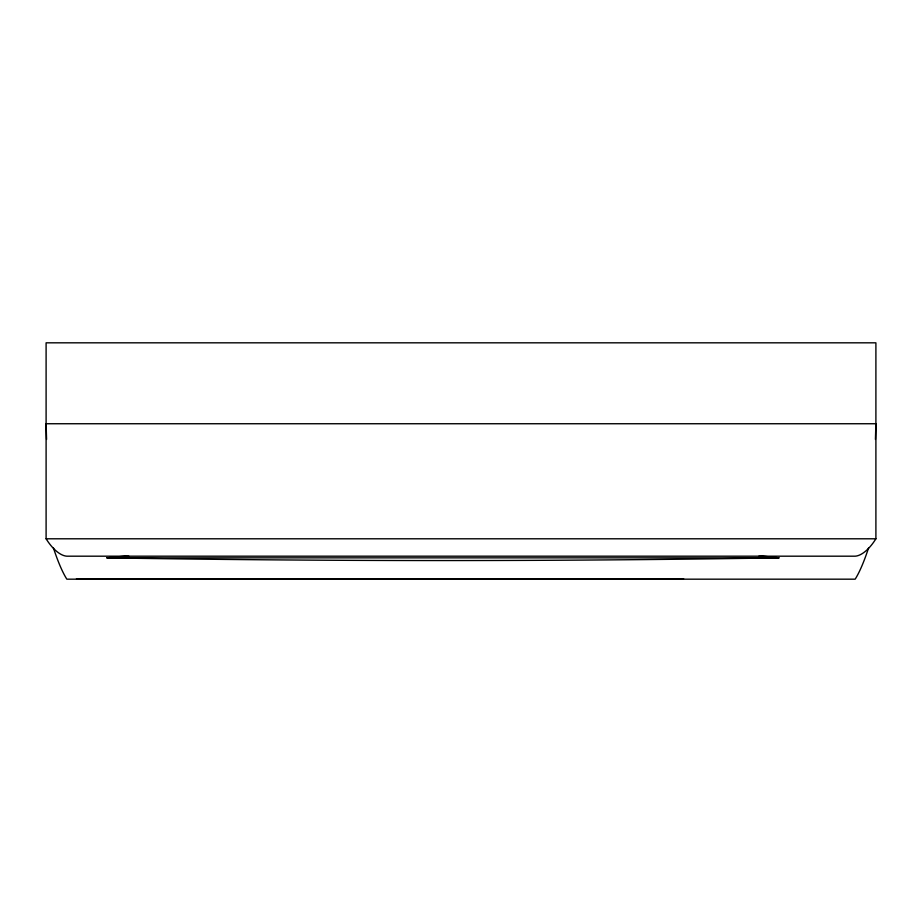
<?xml version="1.0" encoding="UTF-8"?>
<svg xmlns="http://www.w3.org/2000/svg" width="922" height="922" viewBox="0 0 922 922"><rect width="100%" height="100%" fill="white"/><g stroke="black" fill="none" stroke-linecap="round" stroke-linejoin="round"><path stroke-width="1.38" d="M875.427 439.437L875.9 423.74L46.1 423.74L46.573 439.437M758.783 556.254A2574.501 348.654 0 0 0 763.07 556.185L778.975 557.856A2850.812 386.076 0 0 1 106.906 557.856L124.608 556.185A2574.501 348.654 0 0 0 128.907 556.254M672.495 579.177L683.628 578.728L76.457 578.728L95.681 579.177M46.1 538.794L875.9 538.794L875.9 342.823L46.1 342.823L46.1 538.794A34.425 16.066 65.4 0 0 66.845 556.185L855.155 556.185A34.425 16.066 -65.4 0 0 875.9 538.794M106.906 557.856L778.975 557.856M53.372 547.795A105.707 18.786 79.4 0 0 66.845 579.177L855.155 579.177A105.707 18.786 -79.4 0 0 868.628 547.795"/></g></svg>
